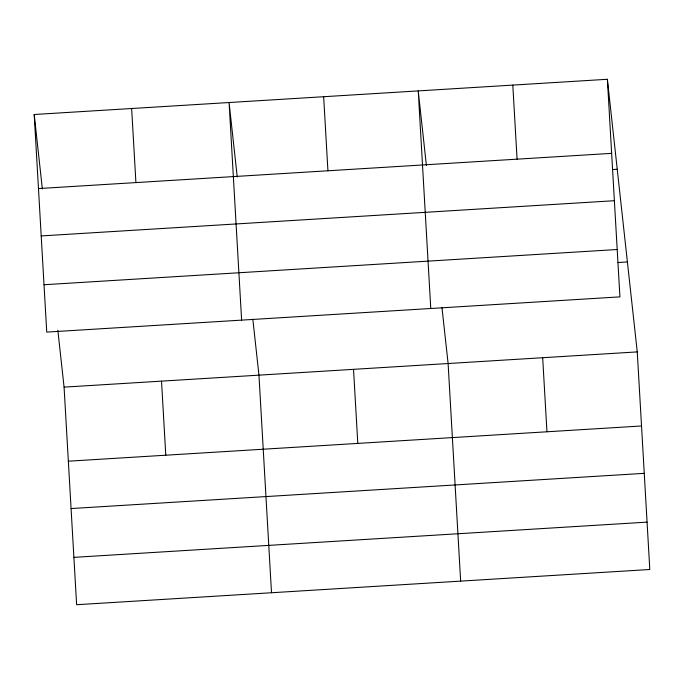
<?xml version="1.0" encoding="UTF-8"?>
<svg xmlns="http://www.w3.org/2000/svg" width="684" height="684" viewBox="0 0 684 684"><rect width="100%" height="100%" fill="white"/><g stroke="black" fill="none" stroke-linecap="round" stroke-linejoin="round"><path stroke-width="1.03" d="M607.375 79.284L619.926 296.873L46.743 332.099L34.2 114.502L607.375 79.284L637.257 351.901L649.8 569.498L76.625 604.716L64.074 387.127L57.841 330.252M38.475 188.57L611.65 153.353M612.984 169.504L617.233 169.247M41.202 235.937L614.377 200.711M44.015 284.732L617.19 249.515M617.832 262.528L627.39 261.938M64.074 387.127L637.257 351.901M68.349 461.196L641.524 425.97M71.076 508.554L644.26 473.337M73.889 557.357L647.073 522.131M426.388 165.357L418.232 90.904L430.775 308.501M441.984 307.689L448.106 363.52L460.648 581.118M237.237 176.985L229.08 102.532L241.623 320.121M252.841 319.308L258.954 375.148L271.505 592.746M34.2 114.502L42.357 188.955M542.677 357.715L546.952 431.784M512.803 85.09L517.078 159.167M353.534 369.334L357.8 443.403M323.652 96.718L327.927 170.786M161.518 381.133L165.785 455.202M131.644 108.517L135.911 182.585"/></g></svg>
